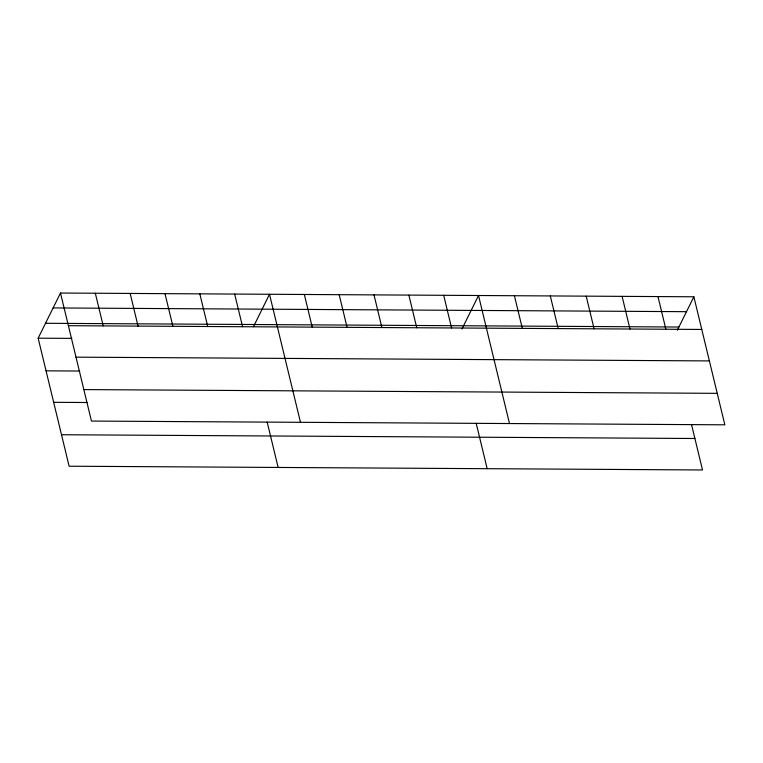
<?xml version="1.0" encoding="UTF-8"?>
<svg xmlns="http://www.w3.org/2000/svg" width="763" height="763" viewBox="0 0 763 763"><rect width="100%" height="100%" fill="white"/><g stroke="black" fill="none" stroke-linecap="round" stroke-linejoin="round"><path stroke-width="1.14" d="M691.536 424.59L702.513 469.97L69.128 466.212L38.15 338.181L60.487 293.03L693.872 296.788L724.85 424.819L91.455 421.071L60.487 293.03M253.488 326.65L269.501 294.27L300.479 422.301M461.977 328.948L478.525 295.51L509.493 423.541M677.334 330.226L693.872 296.788M53.114 307.928L686.509 311.685M45.522 323.283L678.908 327.031M68.384 325.687L701.779 329.444M38.15 338.181L71.827 338.381M75.995 357.16L709.39 360.918M46.047 370.837L79.724 371.037M83.844 389.588L717.239 393.346M53.668 402.311L87.344 402.511M61.507 434.738L694.902 438.496M657.983 296.578L665.88 329.234M622.093 296.359L629.99 329.015M586.203 296.149L594.1 328.805M550.304 295.939L558.211 328.595M514.415 295.72L522.312 328.376M476.188 423.322L487.166 468.692M443.684 295.3L451.582 327.956M408.854 295.1L416.751 327.756M374.013 294.89L381.91 327.546M339.173 294.68L347.079 327.337M304.342 294.48L312.239 327.136M267.164 422.082L278.142 467.452M234.67 294.07L242.567 326.726M199.83 293.86L207.727 326.516M164.989 293.65L172.896 326.306M130.158 293.45L138.055 326.106M95.318 293.24L103.224 325.896"/></g></svg>
